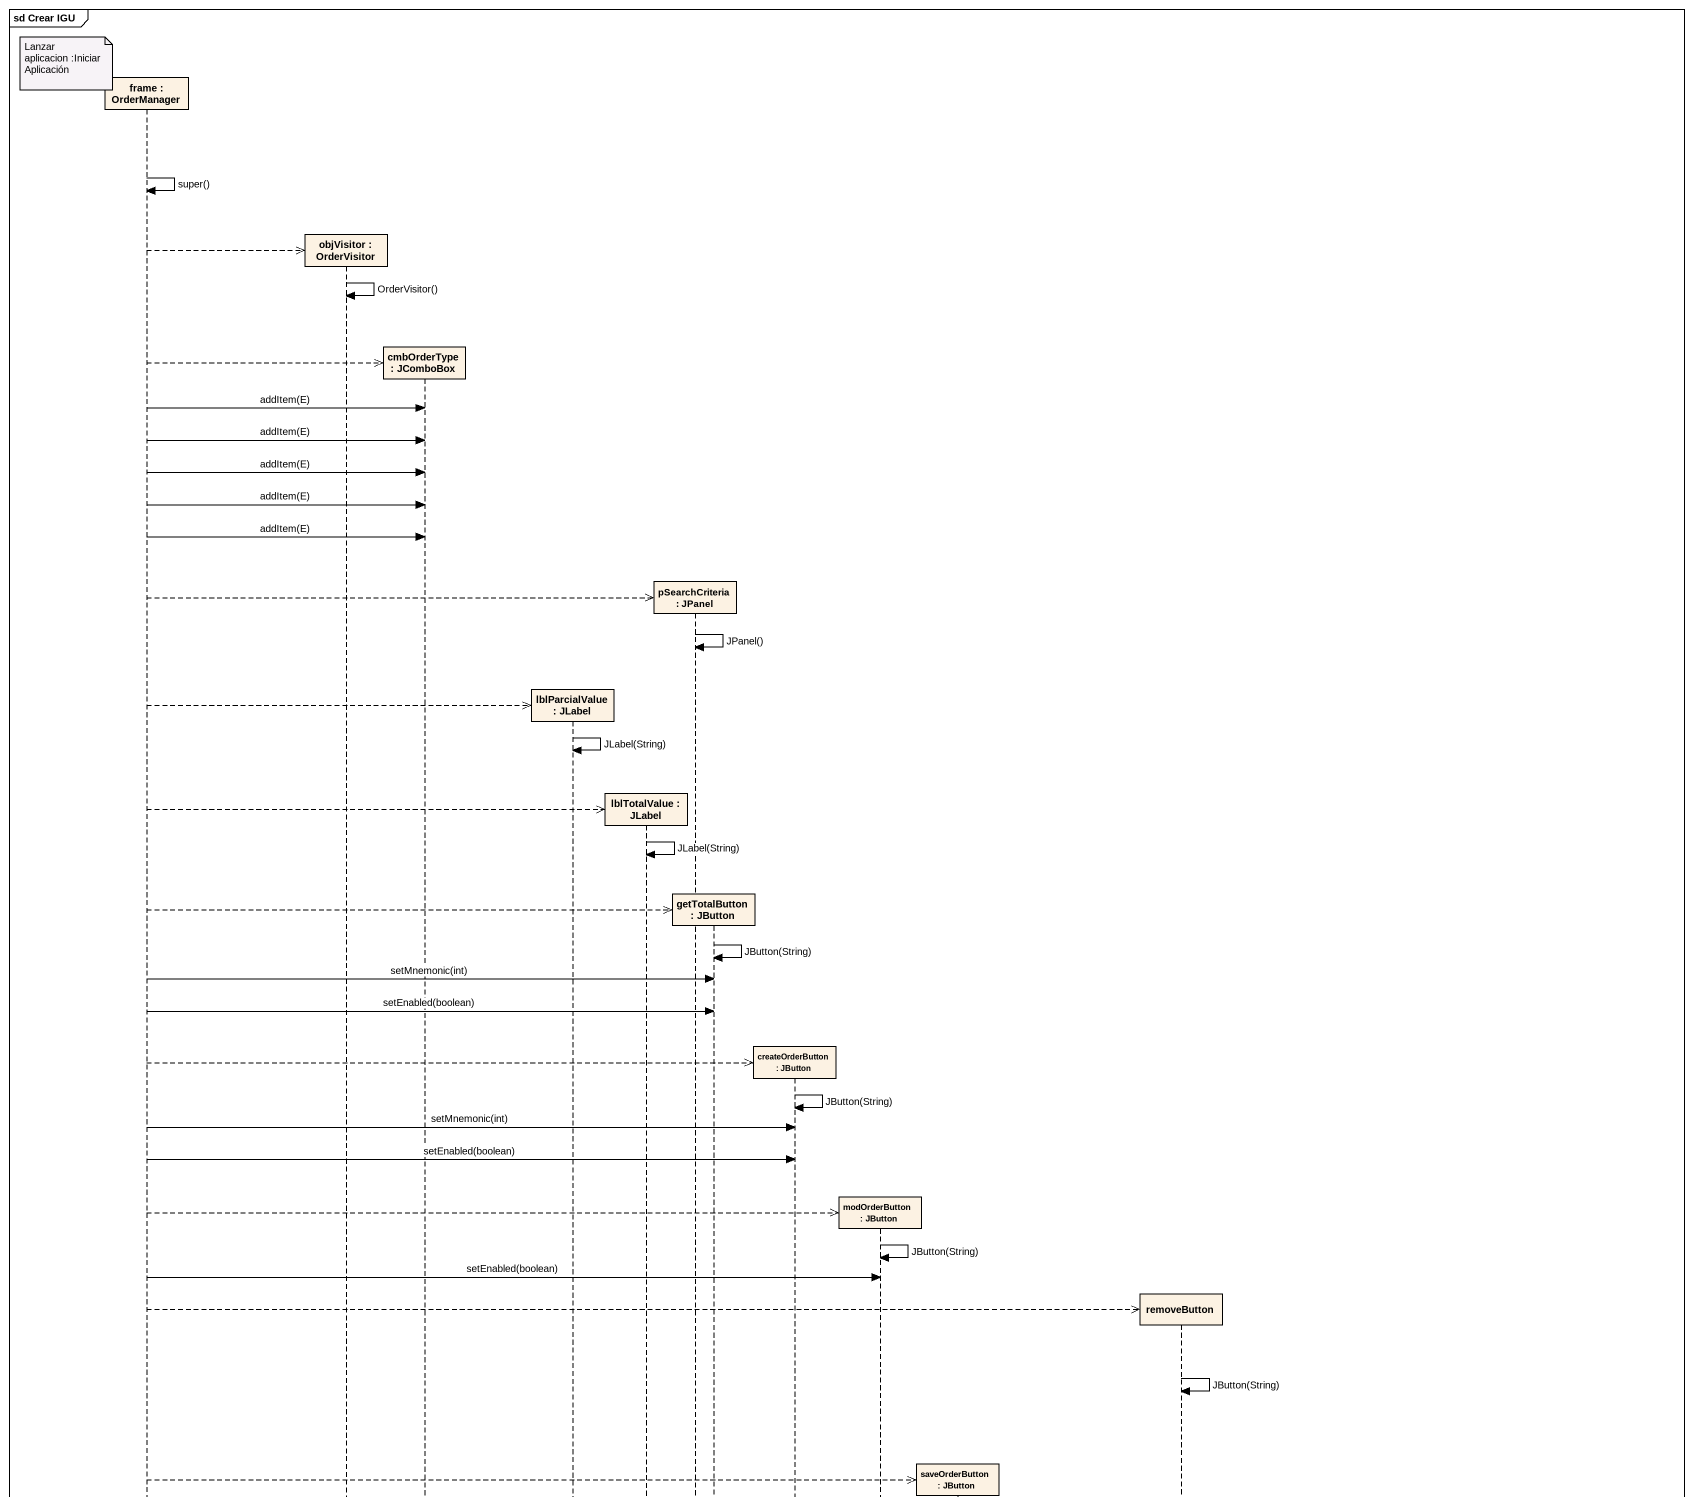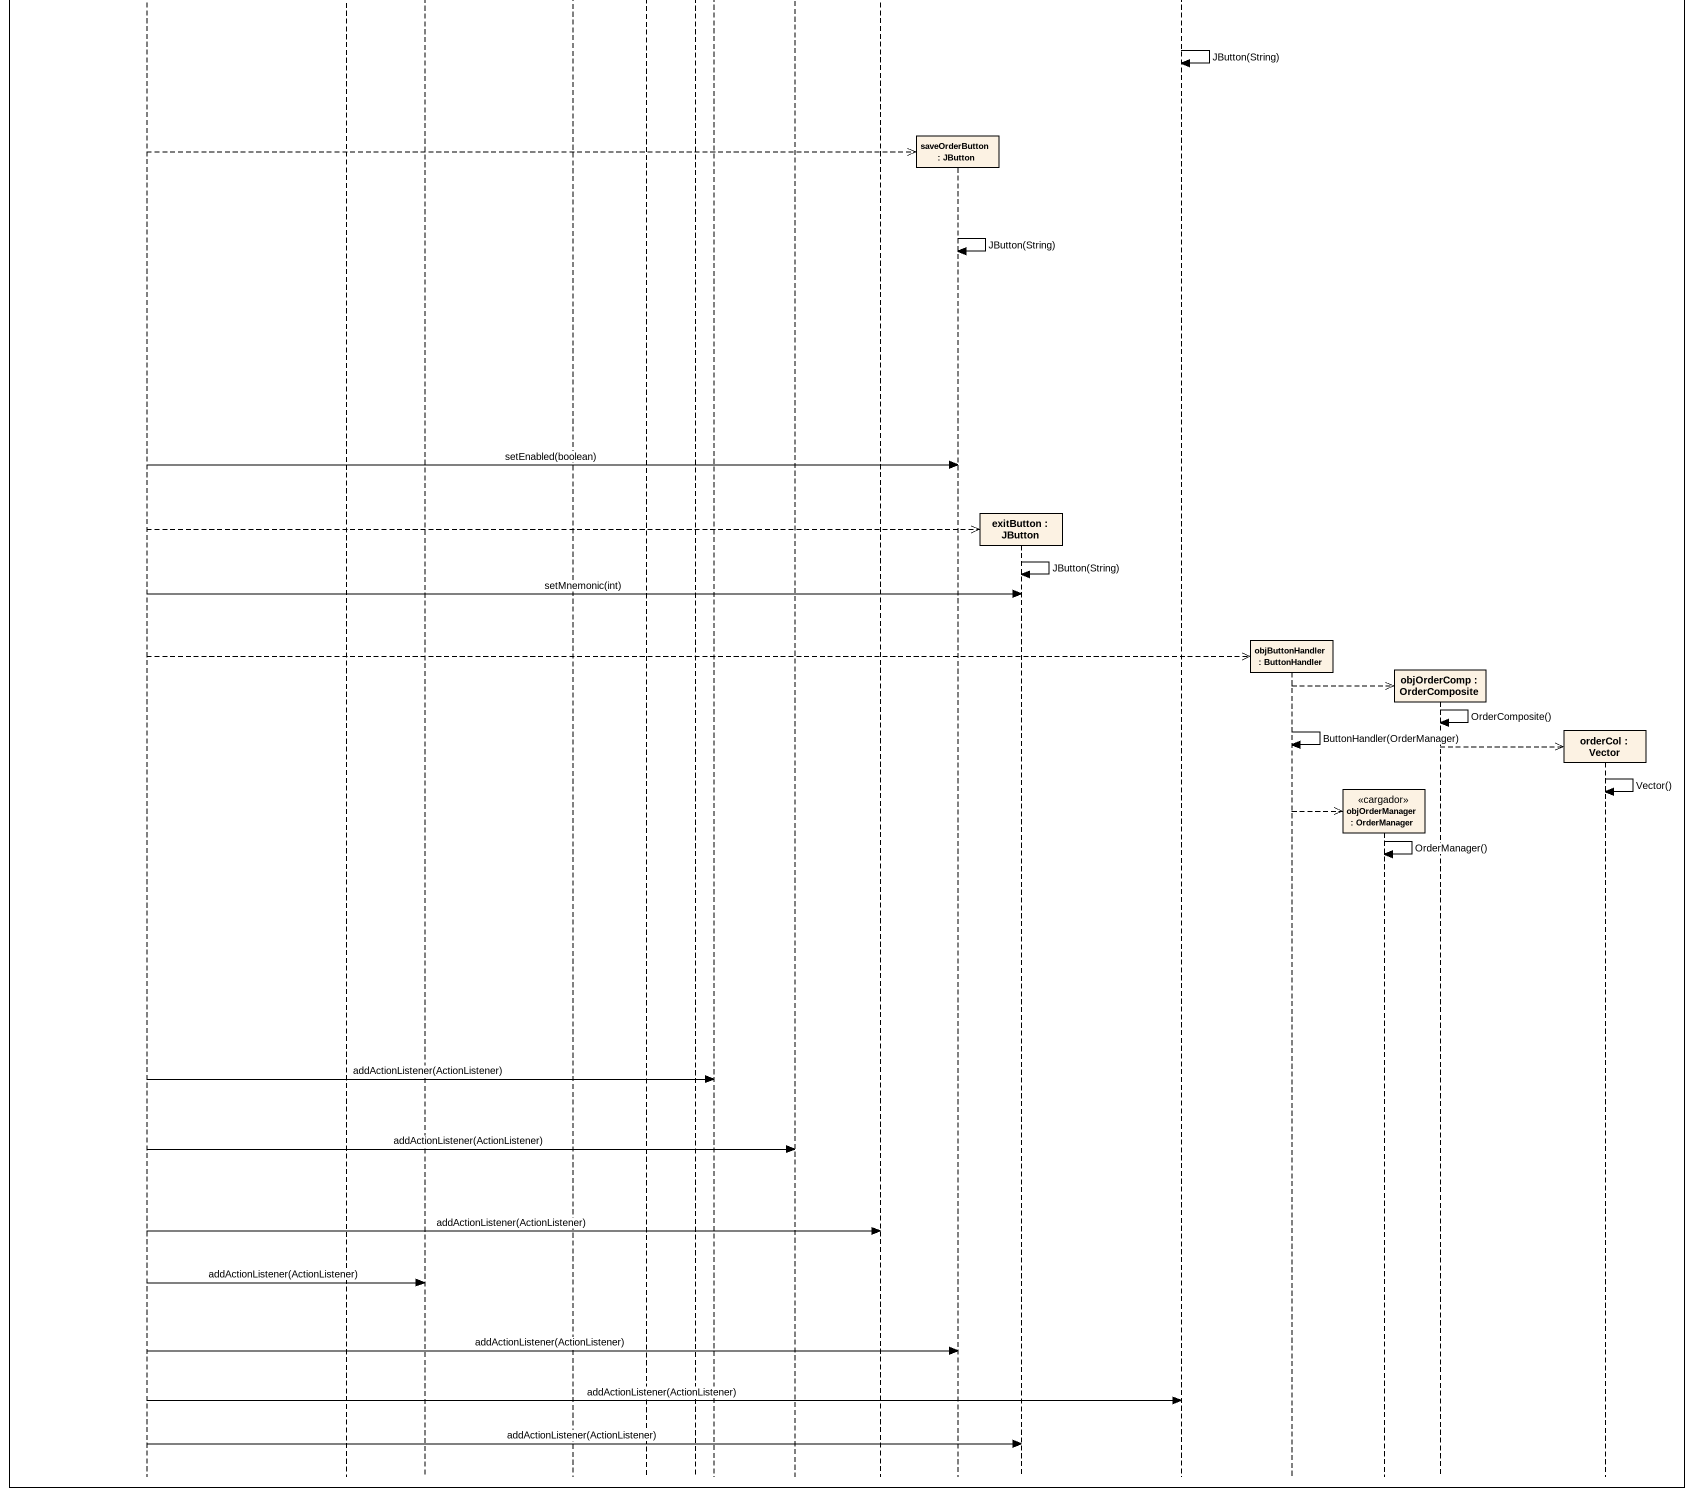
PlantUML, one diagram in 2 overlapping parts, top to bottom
@startuml
mainframe sd Crear IGU
hide footbox
participant "frame : OrderManager" as frame_
participant "objVisitor : OrderVisitor" as objVisitor
participant "cmbOrderType : JComboBox" as cmbOrderType
participant "lblParcialValue : JLabel" as lblParcialValue
participant "lblTotalValue : JLabel" as lblTotalValue
participant "pSearchCriteria : JPanel" as pSearchCriteria
participant "getTotalButton : JButton" as getTotalButton
participant "createOrderButton : JButton" as createOrderButton
participant "modOrderButton : JButton" as modOrderButton
participant "saveOrderButton : JButton" as saveOrderButton
participant "exitButton : JButton" as exitButton
participant removeButton
participant "objButtonHandler : ButtonHandler" as objButtonHandler
participant "objOrderManager : OrderManager" as objOrderManager <<cargador>>
participant "objOrderComp : OrderComposite" as objOrderComp
participant "orderCol : Vector" as orderCol

note left of frame_ : Lanzar aplicacion :Iniciar Aplicación
frame_ -> frame_ : super()
frame_ -->> objVisitor **
objVisitor -> objVisitor : OrderVisitor()
frame_ -->> cmbOrderType **
frame_ -> cmbOrderType : addItem(E)
frame_ -> cmbOrderType : addItem(E)
frame_ -> cmbOrderType : addItem(E)
frame_ -> cmbOrderType : addItem(E)
frame_ -> cmbOrderType : addItem(E)
frame_ -->> pSearchCriteria **
pSearchCriteria -> pSearchCriteria : JPanel()
frame_ -->> lblParcialValue **
lblParcialValue -> lblParcialValue : JLabel(String)
frame_ -->> lblTotalValue **
lblTotalValue -> lblTotalValue : JLabel(String)
frame_ -->> getTotalButton **
getTotalButton -> getTotalButton : JButton(String)
frame_ -> getTotalButton : setMnemonic(int)
frame_ -> getTotalButton : setEnabled(boolean)
frame_ -->> createOrderButton **
createOrderButton -> createOrderButton : JButton(String)
frame_ -> createOrderButton : setMnemonic(int)
frame_ -> createOrderButton : setEnabled(boolean)
frame_ -->> modOrderButton **
modOrderButton -> modOrderButton : JButton(String)
frame_ -> modOrderButton : setEnabled(boolean)
frame_ -->> removeButton **
removeButton -> removeButton : JButton(String)
frame_ -->> saveOrderButton **
saveOrderButton -> saveOrderButton : JButton(String)
frame_ -> saveOrderButton : setEnabled(boolean)
frame_ -->> exitButton **
exitButton -> exitButton : JButton(String)
frame_ -> exitButton : setMnemonic(int)
frame_ -->> objButtonHandler **
objButtonHandler -->> objOrderComp **
objOrderComp -> objOrderComp : OrderComposite()
objButtonHandler -> objButtonHandler : ButtonHandler(OrderManager)
objOrderComp -->> orderCol **
orderCol -> orderCol : Vector()
objButtonHandler -->> objOrderManager **
objOrderManager -> objOrderManager : OrderManager()
frame_ -> getTotalButton : addActionListener(ActionListener)
frame_ -> createOrderButton : addActionListener(ActionListener)
frame_ -> modOrderButton : addActionListener(ActionListener)
frame_ -> cmbOrderType : addActionListener(ActionListener)
frame_ -> saveOrderButton : addActionListener(ActionListener)
frame_ -> removeButton : addActionListener(ActionListener)
frame_ -> exitButton : addActionListener(ActionListener)
@enduml
